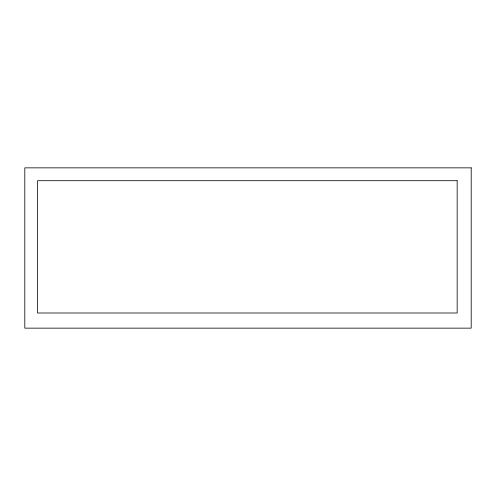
<?xml version="1.0" encoding="UTF-8"?>
<svg xmlns="http://www.w3.org/2000/svg" width="496" height="496" viewBox="0 0 496 496"><rect width="100%" height="100%" fill="white"/><g stroke="black" fill="none" stroke-linecap="round" stroke-linejoin="round"><path stroke-width="0.74" d="M471.2 167.853L24.8 167.853L24.8 328.147L471.2 328.147L471.2 167.853M457.163 180.705L37.547 180.705L37.547 313.001L457.163 313.001L457.163 180.705"/></g></svg>
